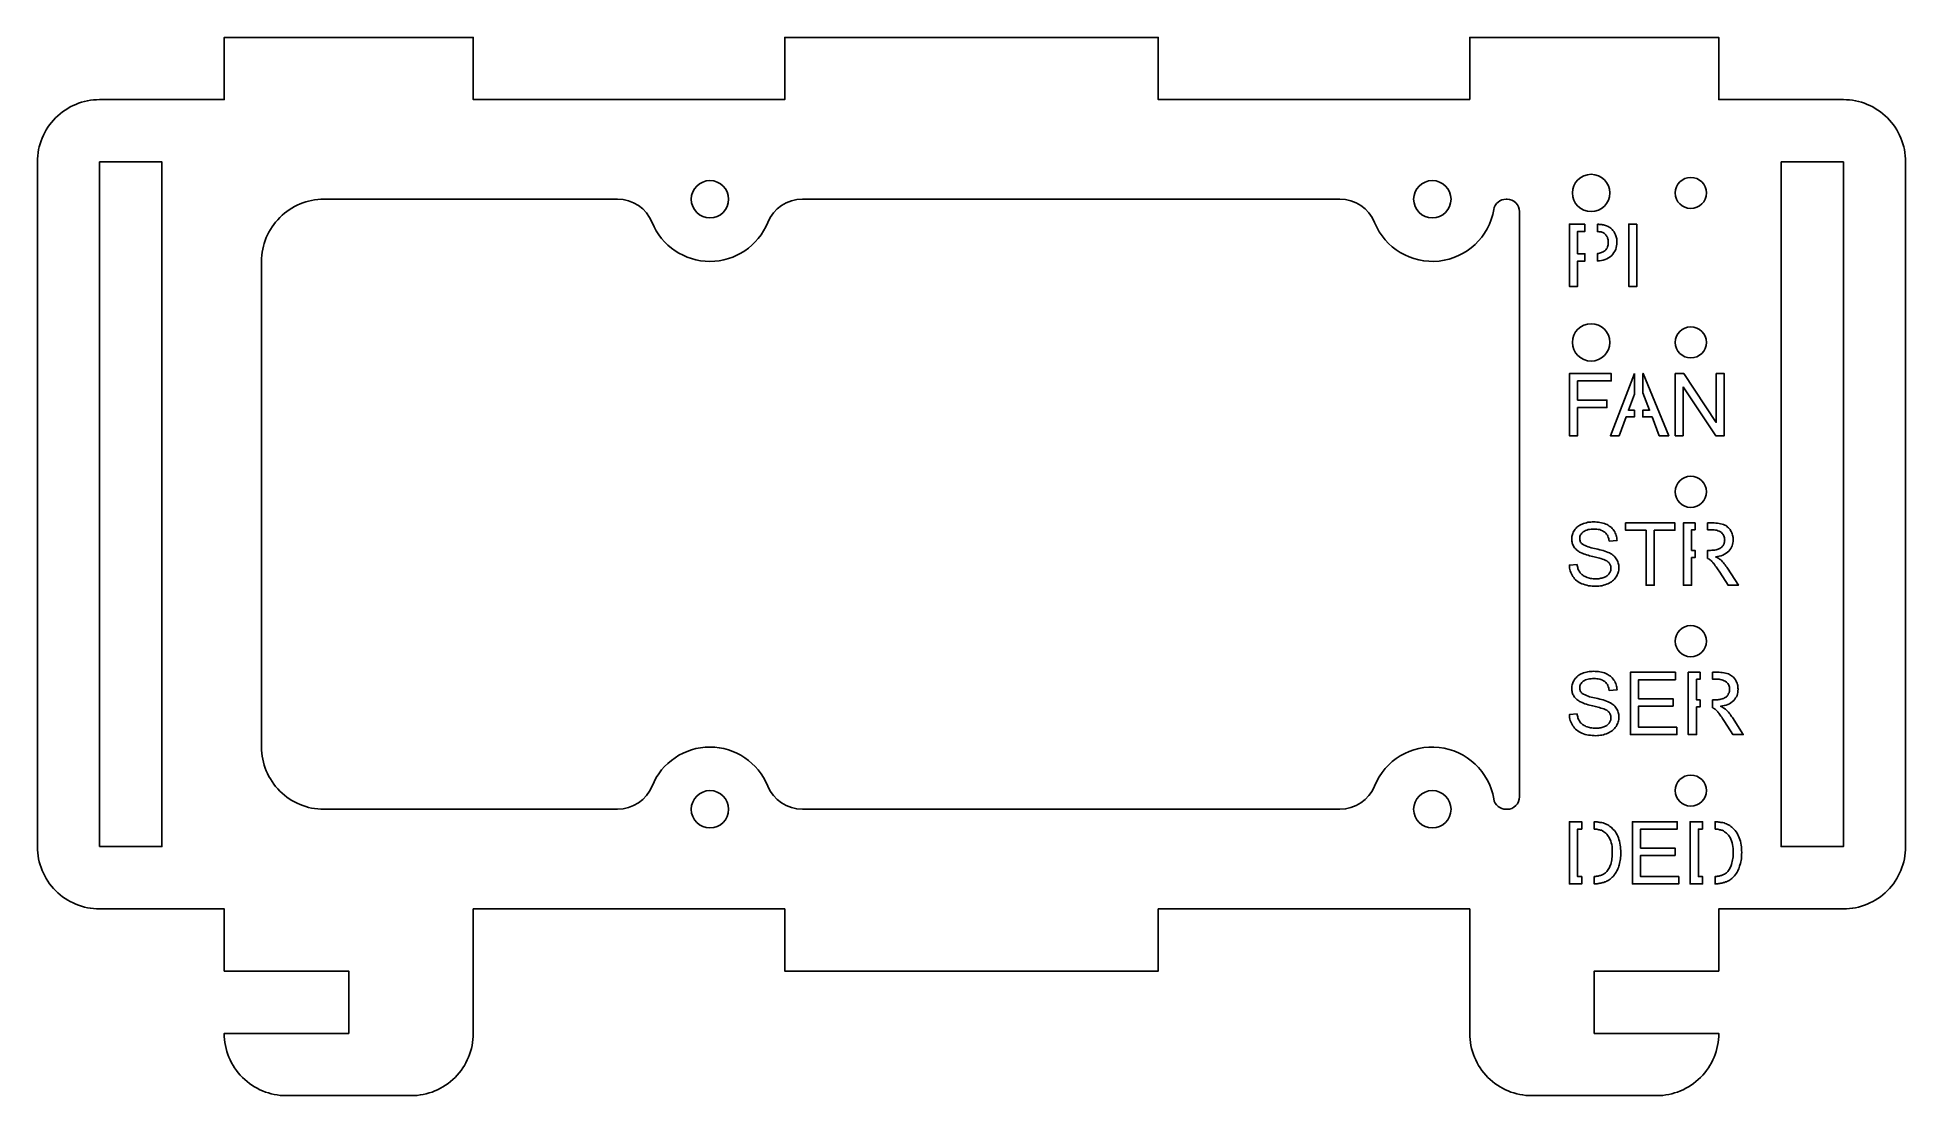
# Model space of a CAD drawing. Header units: millimetres. Extents: x 0 to 150, y -20 to 65.
import ezdxf

# ---------------------------------------------------------------- set-up
doc = ezdxf.new("R2010")
doc.units = ezdxf.units.MM

msp = doc.modelspace()

# ---------------------------------------------------------------- linework, layer by layer
for points in [[(115, 60), (90, 60), (90, 65), (60, 65), (60, 60), (35, 60), (35, 65), (15, 65), (15, 60), (5, 60, 0.414214), (0, 55), (0, 0, 0.414214), (5, -5), (15, -5), (15, -10), (25, -10), (25, -15), (15, -15, 0.414214), (20, -20), (30, -20, 0.414214), (35, -15), (35, -10), (35, -5), (60, -5), (60, -10), (90, -10), (90, -5), (115, -5), (115, -10), (115, -15, 0.414214), (120, -20), (130, -20, 0.414214), (135, -15), (125, -15), (125, -10), (135, -10), (135, -5), (145, -5, 0.414214), (150, 0), (150, 55, 0.414214), (145, 60), (135, 60), (135, 65), (115, 65)], [(117.92, 3, -0.365977), (116.93, 3.83, 0.756168), (107.36, 4.87, -0.305615), (104.58, 3), (61.42, 3, -0.305615), (58.64, 4.87, 0.6742), (49.36, 4.87, -0.305615), (46.58, 3), (23, 3, -0.414214), (18, 8), (18, 47, -0.414214), (23, 52), (46.58, 52, -0.305615), (49.36, 50.13, 0.6742), (58.64, 50.13, -0.305615), (61.42, 52), (104.58, 52, -0.305615), (107.36, 50.13, 0.756168), (116.93, 51.17, -0.365977), (117.92, 52), (118, 52, -0.414214), (119, 51), (119, 4, -0.414214), (118, 3)]]:
    msp.add_lwpolyline(points, format="xyb", close=True)
for points in [[(5, 0), (5, 55), (10, 55), (10, 0)], [(140, 55), (145, 55), (145, 0), (140, 0)], [(124.25, 50), (124.25, 49.41), (123.66, 49.41), (123.66, 47.62), (124.25, 47.62), (124.25, 47.03), (123.66, 47.03), (123.66, 45), (123, 45), (123, 50)], [(125.25, 49.99), (125.3, 49.99), (125.35, 49.99), (125.4, 49.98), (125.45, 49.98), (125.5, 49.97), (125.55, 49.96), (125.6, 49.96), (125.65, 49.95), (125.73, 49.94), (125.81, 49.92), (125.89, 49.9), (125.97, 49.87), (126.12, 49.8), (126.19, 49.76), (126.26, 49.72), (126.33, 49.67), (126.39, 49.62), (126.44, 49.56), (126.5, 49.5), (126.54, 49.44), (126.59, 49.37), (126.63, 49.31), (126.66, 49.24), (126.7, 49.15), (126.73, 49.07), (126.76, 48.99), (126.78, 48.9), (126.8, 48.82), (126.81, 48.73), (126.81, 48.64), (126.82, 48.55), (126.8, 48.4), (126.79, 48.26), (126.76, 48.11), (126.72, 47.97), (126.66, 47.84), (126.58, 47.72), (126.5, 47.59), (126.41, 47.47), (126.28, 47.38), (126.14, 47.3), (126.01, 47.22), (125.87, 47.15), (125.72, 47.1), (125.57, 47.07), (125.41, 47.05), (125.25, 47.04), (125.25, 47.63), (125.33, 47.64), (125.41, 47.66), (125.49, 47.68), (125.57, 47.71), (125.64, 47.74), (125.72, 47.78), (125.79, 47.82), (125.86, 47.86), (125.93, 47.93), (125.98, 48.01), (126.03, 48.08), (126.07, 48.17), (126.1, 48.25), (126.12, 48.34), (126.13, 48.44), (126.13, 48.53), (126.13, 48.61), (126.12, 48.68), (126.11, 48.75), (126.1, 48.81), (126.07, 48.88), (126.05, 48.95), (126.01, 49.01), (125.98, 49.07), (125.93, 49.12), (125.89, 49.17), (125.84, 49.22), (125.79, 49.26), (125.74, 49.29), (125.68, 49.32), (125.62, 49.34), (125.56, 49.37), (125.52, 49.37), (125.48, 49.38), (125.44, 49.38), (125.4, 49.39), (125.37, 49.39), (125.33, 49.4), (125.29, 49.4), (125.25, 49.4), (125.25, 49.99)], [(128.43, 50), (128.43, 45), (127.77, 45), (127.77, 50)], [(123.66, 35.27), (123.66, 33), (123, 33), (123, 38), (126.37, 38), (126.37, 37.41), (123.66, 37.41), (123.66, 35.86), (126.01, 35.86), (126.01, 35.27)], [(128.22, 38), (128.22, 36.33), (127.74, 35.05), (128.22, 35.05), (128.22, 34.51), (127.55, 34.51), (127, 33), (126.3, 33)], [(128.9, 38), (128.93, 38), (130.98, 33), (130.22, 33), (129.64, 34.51), (128.9, 34.51), (128.9, 35.05), (129.44, 35.05), (128.91, 36.44), (128.91, 36.44), (128.91, 36.45), (128.91, 36.46), (128.9, 36.46), (128.9, 36.47), (128.9, 36.47), (128.9, 38)], [(132.13, 36.93), (132.13, 33), (131.5, 33), (131.5, 38), (132.18, 38), (134.8, 34.07), (134.8, 38), (135.44, 38), (135.44, 33), (134.76, 33)], [(123.99, 21.11), (123.89, 21.17), (123.78, 21.22), (123.68, 21.29), (123.59, 21.36), (123.5, 21.44), (123.42, 21.52), (123.35, 21.61), (123.27, 21.71), (123.22, 21.81), (123.16, 21.92), (123.11, 22.03), (123.07, 22.14), (123.04, 22.25), (123.02, 22.37), (123.01, 22.49), (123, 22.61), (123.62, 22.66), (123.64, 22.58), (123.65, 22.5), (123.67, 22.42), (123.69, 22.34), (123.72, 22.26), (123.75, 22.19), (123.79, 22.12), (123.83, 22.05), (123.88, 21.98), (123.94, 21.92), (123.99, 21.87), (124.05, 21.82), (124.12, 21.77), (124.19, 21.73), (124.26, 21.69), (124.33, 21.66), (124.43, 21.62), (124.61, 21.56), (124.71, 21.54), (124.81, 21.53), (124.9, 21.52), (125, 21.51), (125.1, 21.51), (125.19, 21.51), (125.27, 21.52), (125.36, 21.52), (125.44, 21.53), (125.52, 21.55), (125.61, 21.57), (125.69, 21.6), (125.77, 21.62), (125.83, 21.65), (125.89, 21.68), (125.95, 21.71), (126.01, 21.74), (126.06, 21.78), (126.11, 21.83), (126.16, 21.88), (126.2, 21.93), (126.23, 21.98), (126.26, 22.03), (126.29, 22.08), (126.31, 22.13), (126.32, 22.19), (126.33, 22.24), (126.34, 22.3), (126.34, 22.36), (126.34, 22.41), (126.33, 22.47), (126.32, 22.52), (126.31, 22.57), (126.29, 22.63), (126.26, 22.67), (126.24, 22.72), (126.21, 22.77), (126.16, 22.82), (126.11, 22.86), (126.06, 22.91), (126, 22.95), (125.94, 22.98), (125.88, 23.01), (125.82, 23.04), (125.76, 23.06), (125.65, 23.1), (125.54, 23.13), (125.43, 23.17), (125.31, 23.2), (125.2, 23.23), (125.09, 23.25), (124.98, 23.28), (124.87, 23.31), (124.74, 23.34), (124.62, 23.37), (124.5, 23.4), (124.37, 23.44), (124.25, 23.48), (124.14, 23.52), (124.02, 23.57), (123.9, 23.62), (123.82, 23.66), (123.75, 23.71), (123.67, 23.76), (123.6, 23.82), (123.54, 23.88), (123.48, 23.94), (123.42, 24.01), (123.37, 24.08), (123.33, 24.16), (123.29, 24.23), (123.26, 24.31), (123.23, 24.38), (123.22, 24.46), (123.2, 24.54), (123.2, 24.62), (123.19, 24.71), (123.2, 24.8), (123.21, 24.9), (123.22, 24.99), (123.25, 25.08), (123.28, 25.16), (123.32, 25.25), (123.36, 25.33), (123.41, 25.42), (123.47, 25.5), (123.54, 25.57), (123.61, 25.65), (123.68, 25.71), (123.76, 25.77), (123.85, 25.82), (123.94, 25.87), (124.03, 25.91), (124.14, 25.95), (124.26, 25.99), (124.37, 26.02), (124.48, 26.05), (124.6, 26.06), (124.72, 26.07), (124.83, 26.08), (124.95, 26.09), (125.08, 26.08), (125.2, 26.07), (125.33, 26.06), (125.45, 26.04), (125.57, 26.02), (125.69, 25.99), (125.81, 25.95), (125.93, 25.91), (126.03, 25.86), (126.12, 25.81), (126.21, 25.75), (126.3, 25.69), (126.38, 25.62), (126.45, 25.55), (126.52, 25.46), (126.58, 25.38), (126.64, 25.29), (126.68, 25.19), (126.73, 25.1), (126.76, 25), (126.79, 24.9), (126.81, 24.8), (126.82, 24.7), (126.83, 24.59), (126.2, 24.54), (126.18, 24.65), (126.16, 24.75), (126.13, 24.84), (126.09, 24.94), (126.05, 25.02), (125.99, 25.11), (125.92, 25.18), (125.85, 25.26), (125.75, 25.32), (125.65, 25.37), (125.54, 25.42), (125.44, 25.46), (125.32, 25.48), (125.21, 25.49), (125.1, 25.5), (124.98, 25.5), (124.86, 25.5), (124.75, 25.49), (124.63, 25.48), (124.52, 25.46), (124.41, 25.43), (124.31, 25.39), (124.21, 25.34), (124.1, 25.28), (124.05, 25.23), (123.99, 25.17), (123.94, 25.11), (123.9, 25.05), (123.87, 24.98), (123.85, 24.91), (123.84, 24.83), (123.83, 24.75), (123.83, 24.69), (123.84, 24.63), (123.86, 24.57), (123.88, 24.51), (123.9, 24.45), (123.94, 24.4), (123.98, 24.36), (124.02, 24.31), (124.14, 24.24), (124.26, 24.18), (124.38, 24.13), (124.5, 24.08), (124.63, 24.04), (124.76, 24.01), (124.89, 23.98), (125.02, 23.95), (125.16, 23.92), (125.3, 23.89), (125.44, 23.85), (125.58, 23.82), (125.72, 23.78), (125.86, 23.73), (125.99, 23.68), (126.13, 23.63), (126.22, 23.59), (126.31, 23.54), (126.4, 23.48), (126.49, 23.42), (126.56, 23.36), (126.64, 23.28), (126.7, 23.2), (126.77, 23.12), (126.82, 23.04), (126.86, 22.96), (126.9, 22.87), (126.93, 22.78), (126.95, 22.69), (126.97, 22.6), (126.97, 22.51), (126.98, 22.41), (126.97, 22.31), (126.96, 22.21), (126.95, 22.11), (126.92, 22.02), (126.89, 21.93), (126.85, 21.84), (126.8, 21.75), (126.75, 21.66), (126.68, 21.57), (126.62, 21.49), (126.54, 21.41), (126.46, 21.34), (126.38, 21.27), (126.29, 21.22), (126.19, 21.16), (126.1, 21.11), (125.98, 21.07), (125.86, 21.03), (125.74, 20.99), (125.62, 20.96), (125.5, 20.94), (125.38, 20.93), (125.26, 20.92), (125.13, 20.91), (124.99, 20.92), (124.84, 20.93), (124.7, 20.94), (124.55, 20.96), (124.41, 20.99), (124.27, 21.02), (124.13, 21.07), (123.99, 21.11)], [(129.82, 25.41), (129.82, 21), (129.16, 21), (129.16, 25.41), (127.51, 25.41), (127.51, 26), (131.47, 26), (131.47, 25.41)], [(133.1, 25.45), (132.82, 25.45), (132.82, 23.79), (133.1, 23.79), (133.1, 23.22), (132.82, 23.22), (132.82, 21), (132.16, 21), (132.16, 26), (133.1, 26)], [(134.1, 25.45), (134.1, 26), (134.38, 26), (134.51, 26), (134.64, 26), (134.76, 25.99), (134.89, 25.98), (135.02, 25.96), (135.14, 25.93), (135.27, 25.9), (135.39, 25.87), (135.48, 25.82), (135.56, 25.78), (135.64, 25.73), (135.71, 25.67), (135.78, 25.61), (135.84, 25.54), (135.9, 25.47), (135.95, 25.39), (136, 25.3), (136.04, 25.21), (136.08, 25.12), (136.11, 25.03), (136.14, 24.83), (136.15, 24.74), (136.16, 24.64), (136.15, 24.51), (136.13, 24.39), (136.11, 24.27), (136.07, 24.15), (136.02, 24.04), (135.96, 23.94), (135.89, 23.84), (135.81, 23.74), (135.7, 23.65), (135.58, 23.56), (135.45, 23.48), (135.32, 23.42), (135.19, 23.37), (135.04, 23.33), (134.9, 23.3), (134.75, 23.27), (134.8, 23.25), (134.86, 23.22), (134.91, 23.19), (134.96, 23.16), (135.01, 23.13), (135.06, 23.1), (135.1, 23.06), (135.15, 23.03), (135.23, 22.95), (135.3, 22.87), (135.37, 22.79), (135.44, 22.71), (135.51, 22.63), (135.57, 22.54), (135.64, 22.45), (135.7, 22.36), (136.57, 21), (135.74, 21), (135.07, 22.04), (135.02, 22.13), (134.96, 22.22), (134.9, 22.3), (134.84, 22.39), (134.78, 22.48), (134.72, 22.56), (134.66, 22.65), (134.6, 22.73), (134.56, 22.78), (134.52, 22.82), (134.48, 22.87), (134.44, 22.91), (134.4, 22.95), (134.35, 22.99), (134.31, 23.03), (134.26, 23.06), (134.24, 23.08), (134.22, 23.09), (134.2, 23.1), (134.18, 23.11), (134.16, 23.12), (134.14, 23.13), (134.12, 23.14), (134.1, 23.15), (134.1, 23.79), (134.24, 23.79), (134.34, 23.79), (134.43, 23.8), (134.51, 23.8), (134.6, 23.81), (134.69, 23.82), (134.78, 23.84), (134.87, 23.86), (134.95, 23.89), (135.01, 23.91), (135.07, 23.94), (135.12, 23.97), (135.17, 24), (135.22, 24.04), (135.26, 24.09), (135.3, 24.14), (135.34, 24.19), (135.37, 24.24), (135.4, 24.29), (135.42, 24.35), (135.44, 24.4), (135.46, 24.46), (135.47, 24.52), (135.47, 24.58), (135.48, 24.64), (135.47, 24.72), (135.46, 24.8), (135.44, 24.88), (135.41, 24.96), (135.38, 25.03), (135.33, 25.09), (135.27, 25.16), (135.22, 25.22), (135.13, 25.28), (135.03, 25.33), (134.93, 25.37), (134.83, 25.41), (134.73, 25.43), (134.62, 25.44), (134.51, 25.44), (134.41, 25.45), (134.1, 25.45)], [(123.99, 9.11), (123.89, 9.17), (123.78, 9.22), (123.68, 9.29), (123.59, 9.36), (123.5, 9.44), (123.42, 9.52), (123.35, 9.61), (123.27, 9.71), (123.22, 9.81), (123.16, 9.92), (123.11, 10.03), (123.07, 10.14), (123.04, 10.25), (123.02, 10.37), (123.01, 10.49), (123, 10.61), (123.62, 10.66), (123.64, 10.58), (123.65, 10.5), (123.67, 10.42), (123.69, 10.34), (123.72, 10.26), (123.75, 10.19), (123.79, 10.12), (123.83, 10.05), (123.88, 9.98), (123.94, 9.92), (123.99, 9.87), (124.05, 9.82), (124.12, 9.77), (124.19, 9.73), (124.26, 9.69), (124.33, 9.66), (124.43, 9.62), (124.61, 9.56), (124.71, 9.54), (124.81, 9.53), (124.9, 9.52), (125, 9.51), (125.1, 9.51), (125.19, 9.51), (125.27, 9.52), (125.36, 9.52), (125.44, 9.53), (125.52, 9.55), (125.61, 9.57), (125.69, 9.6), (125.77, 9.62), (125.83, 9.65), (125.89, 9.68), (125.95, 9.71), (126.01, 9.74), (126.06, 9.78), (126.11, 9.83), (126.16, 9.88), (126.2, 9.93), (126.23, 9.98), (126.26, 10.03), (126.29, 10.08), (126.31, 10.13), (126.32, 10.19), (126.33, 10.24), (126.34, 10.3), (126.34, 10.36), (126.34, 10.41), (126.33, 10.47), (126.32, 10.52), (126.31, 10.57), (126.29, 10.63), (126.26, 10.67), (126.24, 10.72), (126.21, 10.77), (126.16, 10.82), (126.11, 10.86), (126.06, 10.91), (126, 10.95), (125.94, 10.98), (125.88, 11.01), (125.82, 11.04), (125.76, 11.06), (125.65, 11.1), (125.54, 11.13), (125.43, 11.17), (125.31, 11.2), (125.2, 11.23), (125.09, 11.25), (124.98, 11.28), (124.87, 11.31), (124.74, 11.34), (124.62, 11.37), (124.5, 11.4), (124.37, 11.44), (124.25, 11.48), (124.14, 11.52), (124.02, 11.57), (123.9, 11.62), (123.82, 11.66), (123.75, 11.71), (123.67, 11.76), (123.6, 11.82), (123.54, 11.88), (123.48, 11.94), (123.42, 12.01), (123.37, 12.08), (123.33, 12.16), (123.29, 12.23), (123.26, 12.31), (123.23, 12.38), (123.22, 12.46), (123.2, 12.54), (123.2, 12.62), (123.19, 12.71), (123.2, 12.8), (123.21, 12.9), (123.22, 12.99), (123.25, 13.08), (123.28, 13.16), (123.32, 13.25), (123.36, 13.33), (123.41, 13.42), (123.47, 13.5), (123.54, 13.57), (123.61, 13.65), (123.68, 13.71), (123.76, 13.77), (123.85, 13.82), (123.94, 13.87), (124.03, 13.91), (124.14, 13.95), (124.26, 13.99), (124.37, 14.02), (124.48, 14.05), (124.6, 14.06), (124.72, 14.07), (124.83, 14.08), (124.95, 14.09), (125.08, 14.08), (125.2, 14.07), (125.33, 14.06), (125.45, 14.04), (125.57, 14.02), (125.69, 13.99), (125.81, 13.95), (125.93, 13.91), (126.03, 13.86), (126.12, 13.81), (126.21, 13.75), (126.3, 13.69), (126.38, 13.62), (126.45, 13.55), (126.52, 13.46), (126.58, 13.38), (126.64, 13.29), (126.68, 13.19), (126.73, 13.1), (126.76, 13), (126.79, 12.9), (126.81, 12.8), (126.82, 12.7), (126.83, 12.59), (126.2, 12.54), (126.18, 12.65), (126.16, 12.75), (126.13, 12.84), (126.09, 12.94), (126.05, 13.02), (125.99, 13.11), (125.92, 13.18), (125.85, 13.26), (125.75, 13.32), (125.65, 13.37), (125.54, 13.42), (125.44, 13.46), (125.32, 13.48), (125.21, 13.49), (125.1, 13.5), (124.98, 13.5), (124.86, 13.5), (124.75, 13.49), (124.63, 13.48), (124.52, 13.46), (124.41, 13.43), (124.31, 13.39), (124.21, 13.34), (124.1, 13.28), (124.05, 13.23), (123.99, 13.17), (123.94, 13.11), (123.9, 13.05), (123.87, 12.98), (123.85, 12.91), (123.84, 12.83), (123.83, 12.75), (123.83, 12.69), (123.84, 12.63), (123.86, 12.57), (123.88, 12.51), (123.9, 12.45), (123.94, 12.4), (123.98, 12.36), (124.02, 12.31), (124.14, 12.24), (124.26, 12.18), (124.38, 12.13), (124.5, 12.08), (124.63, 12.04), (124.76, 12.01), (124.89, 11.98), (125.02, 11.95), (125.16, 11.92), (125.3, 11.89), (125.44, 11.85), (125.58, 11.82), (125.72, 11.78), (125.86, 11.73), (125.99, 11.68), (126.13, 11.63), (126.22, 11.59), (126.31, 11.54), (126.4, 11.48), (126.49, 11.42), (126.56, 11.36), (126.64, 11.28), (126.7, 11.2), (126.77, 11.12), (126.82, 11.04), (126.86, 10.96), (126.9, 10.87), (126.93, 10.78), (126.95, 10.69), (126.97, 10.6), (126.97, 10.51), (126.98, 10.41), (126.97, 10.31), (126.96, 10.21), (126.95, 10.11), (126.92, 10.02), (126.89, 9.93), (126.85, 9.84), (126.8, 9.75), (126.75, 9.66), (126.68, 9.57), (126.62, 9.49), (126.54, 9.41), (126.46, 9.34), (126.38, 9.27), (126.29, 9.22), (126.19, 9.16), (126.1, 9.11), (125.98, 9.07), (125.86, 9.03), (125.74, 8.99), (125.62, 8.96), (125.5, 8.94), (125.38, 8.93), (125.26, 8.92), (125.13, 8.91), (124.99, 8.92), (124.84, 8.93), (124.7, 8.94), (124.55, 8.96), (124.41, 8.99), (124.27, 9.02), (124.13, 9.07), (123.99, 9.11)], [(131.63, 9.59), (131.63, 9), (127.9, 9), (127.9, 14), (131.51, 14), (131.51, 13.41), (128.56, 13.41), (128.56, 11.88), (131.33, 11.88), (131.33, 11.29), (128.56, 11.29), (128.56, 9.59)], [(133.5, 11.79), (133.5, 11.22), (133.21, 11.22), (133.21, 9), (132.55, 9), (132.55, 14), (133.5, 14), (133.5, 13.45), (133.21, 13.45), (133.21, 11.79)], [(134.5, 11.79), (134.64, 11.79), (134.73, 11.79), (134.82, 11.8), (134.91, 11.8), (135, 11.81), (135.08, 11.82), (135.17, 11.84), (135.26, 11.86), (135.35, 11.89), (135.4, 11.91), (135.46, 11.94), (135.52, 11.97), (135.57, 12), (135.61, 12.04), (135.66, 12.09), (135.7, 12.14), (135.74, 12.19), (135.76, 12.24), (135.79, 12.29), (135.82, 12.35), (135.83, 12.4), (135.85, 12.46), (135.86, 12.58), (135.87, 12.64), (135.86, 12.72), (135.85, 12.8), (135.83, 12.88), (135.81, 12.96), (135.77, 13.03), (135.72, 13.09), (135.67, 13.16), (135.61, 13.22), (135.52, 13.28), (135.42, 13.33), (135.33, 13.37), (135.23, 13.41), (135.12, 13.43), (135.02, 13.44), (134.91, 13.44), (134.8, 13.45), (134.5, 13.45), (134.5, 14), (134.77, 14), (134.9, 14), (135.03, 14), (135.16, 13.99), (135.28, 13.98), (135.41, 13.96), (135.54, 13.93), (135.66, 13.9), (135.79, 13.87), (135.87, 13.82), (135.95, 13.78), (136.03, 13.73), (136.1, 13.67), (136.17, 13.61), (136.23, 13.54), (136.29, 13.47), (136.34, 13.39), (136.39, 13.3), (136.43, 13.21), (136.47, 13.12), (136.5, 13.03), (136.52, 12.93), (136.53, 12.83), (136.54, 12.74), (136.55, 12.64), (136.54, 12.51), (136.53, 12.39), (136.5, 12.27), (136.47, 12.15), (136.42, 12.04), (136.35, 11.94), (136.28, 11.84), (136.21, 11.74), (136.09, 11.65), (135.97, 11.56), (135.85, 11.48), (135.72, 11.42), (135.58, 11.37), (135.44, 11.33), (135.29, 11.3), (135.14, 11.27), (135.19, 11.25), (135.25, 11.22), (135.3, 11.19), (135.35, 11.16), (135.4, 11.13), (135.45, 11.1), (135.49, 11.06), (135.54, 11.03), (135.62, 10.95), (135.69, 10.87), (135.77, 10.79), (135.84, 10.71), (135.9, 10.63), (135.97, 10.54), (136.03, 10.45), (136.09, 10.36), (136.96, 9), (136.13, 9), (135.47, 10.04), (135.41, 10.13), (135.35, 10.22), (135.29, 10.3), (135.23, 10.39), (135.17, 10.48), (135.11, 10.56), (135.05, 10.65), (134.99, 10.73), (134.95, 10.78), (134.91, 10.82), (134.87, 10.87), (134.83, 10.91), (134.79, 10.95), (134.75, 10.99), (134.7, 11.03), (134.65, 11.06), (134.63, 11.07), (134.62, 11.09), (134.6, 11.1), (134.58, 11.11), (134.56, 11.12), (134.54, 11.13), (134.52, 11.14), (134.5, 11.15), (134.5, 11.79)], [(124, 1.41), (123.66, 1.41), (123.66, -2.41), (124, -2.41), (124, -3), (123, -3), (123, 2), (124, 2)], [(125, 1.41), (125, 2), (125.08, 1.99), (125.15, 1.99), (125.23, 1.98), (125.31, 1.97), (125.38, 1.96), (125.46, 1.95), (125.54, 1.94), (125.61, 1.93), (125.71, 1.9), (125.81, 1.87), (125.91, 1.83), (126, 1.79), (126.09, 1.75), (126.18, 1.69), (126.26, 1.63), (126.35, 1.57), (126.53, 1.38), (126.62, 1.29), (126.7, 1.18), (126.77, 1.07), (126.83, 0.96), (126.88, 0.84), (126.94, 0.72), (126.98, 0.57), (127.02, 0.43), (127.06, 0.28), (127.09, 0.13), (127.11, -0.02), (127.12, -0.17), (127.13, -0.32), (127.13, -0.47), (127.13, -0.6), (127.13, -0.73), (127.12, -0.86), (127.1, -0.98), (127.08, -1.11), (127.06, -1.23), (127.03, -1.36), (127, -1.48), (126.97, -1.58), (126.94, -1.67), (126.9, -1.77), (126.86, -1.86), (126.82, -1.95), (126.77, -2.04), (126.71, -2.12), (126.66, -2.21), (126.61, -2.27), (126.56, -2.34), (126.51, -2.4), (126.45, -2.46), (126.39, -2.51), (126.33, -2.56), (126.27, -2.61), (126.2, -2.66), (126.13, -2.71), (126.06, -2.74), (125.99, -2.78), (125.92, -2.82), (125.84, -2.84), (125.76, -2.87), (125.69, -2.89), (125.61, -2.91), (125.53, -2.93), (125.46, -2.94), (125.38, -2.96), (125.31, -2.97), (125.23, -2.98), (125.15, -2.99), (125.08, -2.99), (125, -3), (125, -2.4), (125.06, -2.4), (125.13, -2.39), (125.19, -2.38), (125.25, -2.37), (125.32, -2.36), (125.38, -2.35), (125.44, -2.33), (125.51, -2.32), (125.57, -2.29), (125.63, -2.27), (125.69, -2.24), (125.74, -2.21), (125.8, -2.18), (125.85, -2.14), (125.9, -2.1), (125.95, -2.06), (126.01, -1.99), (126.07, -1.92), (126.13, -1.84), (126.17, -1.76), (126.22, -1.68), (126.25, -1.6), (126.29, -1.51), (126.32, -1.43), (126.35, -1.31), (126.38, -1.19), (126.4, -1.07), (126.42, -0.95), (126.44, -0.83), (126.44, -0.71), (126.45, -0.58), (126.45, -0.46), (126.45, -0.31), (126.44, -0.15), (126.43, 0.01), (126.4, 0.16), (126.37, 0.31), (126.32, 0.46), (126.26, 0.6), (126.19, 0.74), (126.13, 0.83), (126.07, 0.92), (126, 1), (125.93, 1.08), (125.85, 1.14), (125.76, 1.2), (125.66, 1.26), (125.57, 1.31), (125.5, 1.33), (125.43, 1.34), (125.36, 1.36), (125.29, 1.37), (125.22, 1.39), (125.14, 1.39), (125.07, 1.4), (125, 1.41)], [(131.79, -2.41), (131.79, -3), (128.06, -3), (128.06, 2), (131.67, 2), (131.67, 1.41), (128.72, 1.41), (128.72, -0.12), (131.49, -0.12), (131.49, -0.71), (128.72, -0.71), (128.72, -2.41)], [(133.7, 1.41), (133.36, 1.41), (133.36, -2.41), (133.7, -2.41), (133.7, -3), (132.7, -3), (132.7, 2), (133.7, 2)], [(134.7, 1.41), (134.7, 2), (134.78, 1.99), (134.85, 1.99), (134.93, 1.98), (135.01, 1.97), (135.09, 1.96), (135.16, 1.95), (135.24, 1.94), (135.32, 1.93), (135.42, 1.9), (135.51, 1.87), (135.61, 1.83), (135.7, 1.79), (135.79, 1.75), (135.88, 1.69), (135.97, 1.63), (136.05, 1.57), (136.24, 1.38), (136.32, 1.29), (136.4, 1.18), (136.47, 1.07), (136.53, 0.96), (136.59, 0.84), (136.64, 0.72), (136.69, 0.57), (136.73, 0.43), (136.76, 0.28), (136.79, 0.13), (136.81, -0.02), (136.82, -0.17), (136.83, -0.32), (136.84, -0.47), (136.83, -0.6), (136.83, -0.73), (136.82, -0.86), (136.81, -0.98), (136.79, -1.11), (136.76, -1.23), (136.73, -1.36), (136.7, -1.48), (136.67, -1.58), (136.64, -1.67), (136.6, -1.77), (136.56, -1.86), (136.52, -1.95), (136.47, -2.04), (136.42, -2.12), (136.36, -2.21), (136.31, -2.27), (136.26, -2.34), (136.21, -2.4), (136.16, -2.46), (136.1, -2.51), (136.04, -2.56), (135.97, -2.61), (135.91, -2.66), (135.84, -2.71), (135.77, -2.74), (135.69, -2.78), (135.62, -2.82), (135.54, -2.84), (135.47, -2.87), (135.39, -2.89), (135.31, -2.91), (135.23, -2.93), (135.16, -2.94), (135.08, -2.96), (135.01, -2.97), (134.93, -2.98), (134.85, -2.99), (134.78, -2.99), (134.7, -3), (134.7, -2.4), (134.76, -2.4), (134.83, -2.39), (134.89, -2.38), (134.96, -2.37), (135.02, -2.36), (135.08, -2.35), (135.15, -2.33), (135.21, -2.32), (135.27, -2.29), (135.33, -2.27), (135.39, -2.24), (135.45, -2.21), (135.5, -2.18), (135.56, -2.14), (135.61, -2.1), (135.66, -2.06), (135.72, -1.99), (135.77, -1.92), (135.83, -1.84), (135.88, -1.76), (135.92, -1.68), (135.96, -1.6), (135.99, -1.51), (136.02, -1.43), (136.05, -1.31), (136.08, -1.19), (136.11, -1.07), (136.13, -0.95), (136.14, -0.83), (136.15, -0.71), (136.15, -0.58), (136.15, -0.46), (136.15, -0.31), (136.14, -0.15), (136.13, 0.01), (136.11, 0.16), (136.07, 0.31), (136.02, 0.46), (135.96, 0.6), (135.9, 0.74), (135.84, 0.83), (135.77, 0.92), (135.7, 1), (135.63, 1.08), (135.55, 1.14), (135.46, 1.2), (135.37, 1.26), (135.27, 1.31), (135.2, 1.33), (135.13, 1.34), (135.06, 1.36), (134.99, 1.37), (134.92, 1.39), (134.84, 1.39), (134.77, 1.4), (134.7, 1.41)]]:
    msp.add_lwpolyline(points, close=True)
for centre, radius in [((124.75, 52.5), 1.5), ((54, 52), 1.5), ((112, 52), 1.5), ((132.75, 52.5), 1.25), ((124.75, 40.5), 1.5), ((132.75, 40.5), 1.25), ((132.75, 28.5), 1.25), ((132.75, 16.5), 1.25), ((132.75, 4.5), 1.25), ((54, 3), 1.5), ((112, 3), 1.5)]:
    msp.add_circle(centre, radius)

doc.saveas('drawing.dxf')
